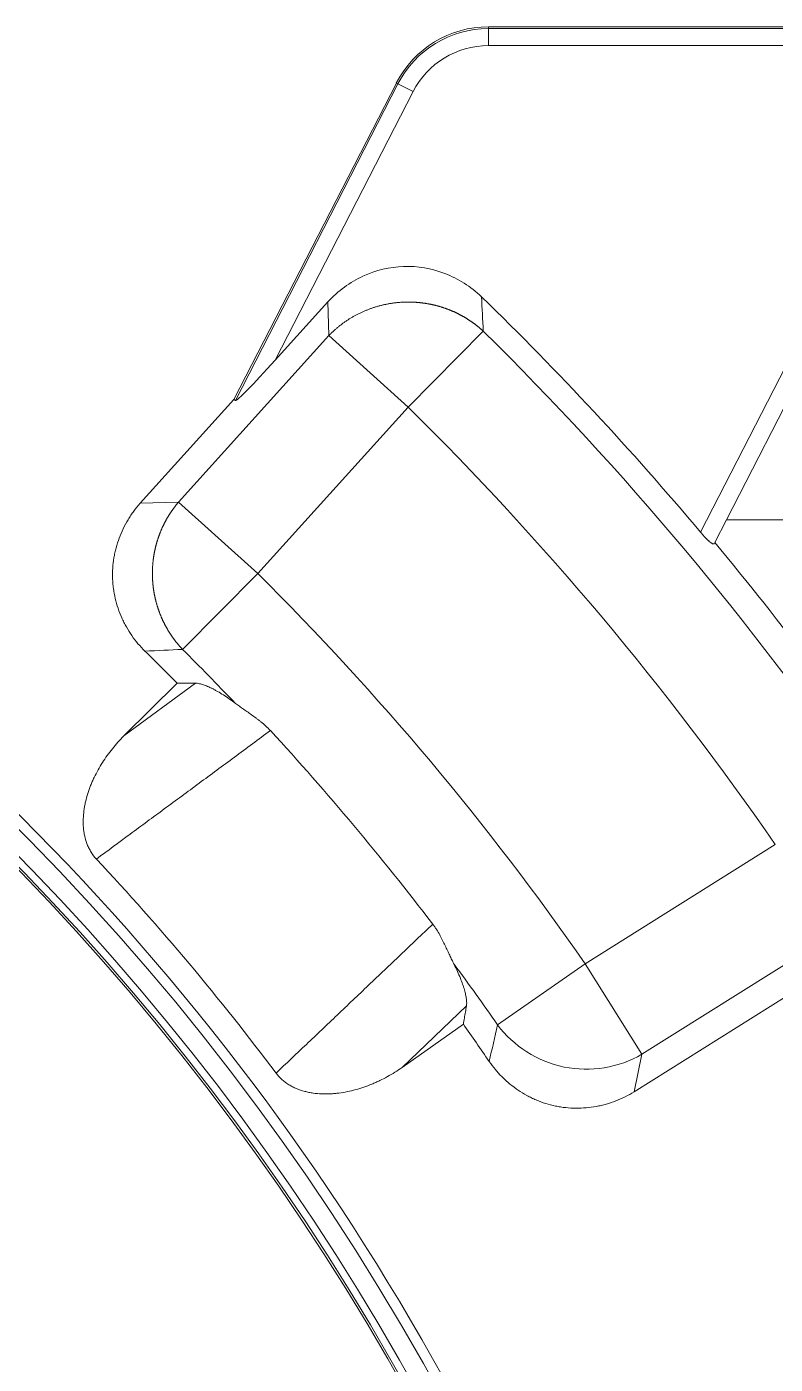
# Model space of a CAD drawing. Header units: millimetres. Extents: x 559 to 1112, y 323 to 643.
# Drawn here: x 790.4 to 820.7, y 542.4 to 596.6 of the extents above; entities that cross this region are included whole.
import ezdxf

# ---------------------------------------------------------------- set-up
doc = ezdxf.new("R2010")
doc.units = ezdxf.units.MM
doc.layers.add('core', color=7, linetype='Continuous', lineweight=20)

msp = doc.modelspace()

# ---------------------------------------------------------------- linework, layer by layer
at = {"layer": 'core', "lineweight": 13}
for p, q in [((809.113, 596.556), (809.113, 596.63)), ((879.145, 596.63), (809.113, 596.63)), ((809.113, 595.867), (809.113, 596.556)), ((827.849, 596.556), (809.113, 596.556)), ((809.113, 595.867), (827.849, 595.867)), ((817.717, 576.124), (827.849, 595.867)), ((828.486, 595.573), (818.764, 576.63)), ((798.789, 581.511), (805.377, 594.348)), ((805.443, 594.314), (798.85, 581.469)), ((805.377, 594.348), (805.443, 594.314)), ((805.443, 594.314), (806.056, 593.999)), ((806.056, 593.999), (800.464, 583.104)), ((800.464, 583.104), (802.599, 585.468)), ((802.641, 584.103), (802.599, 585.468)), ((802.641, 584.103), (796.543, 577.35)), ((802.641, 584.103), (805.857, 581.199)), ((808.901, 584.283), (805.857, 581.199)), ((794.989, 577.305), (798.789, 581.511)), ((798.85, 581.469), (798.789, 581.511)), ((805.857, 581.199), (799.759, 574.446)), ((794.989, 577.305), (796.543, 577.35)), ((799.759, 574.446), (796.543, 577.35)), ((818.764, 576.63), (818.292, 575.711)), ((818.764, 576.63), (879.145, 576.63)), ((799.759, 574.446), (796.704, 571.372)), ((794.323, 567.86), (796.485, 570.004)), ((794.323, 567.86), (797.235, 570)), ((813.038, 558.62), (820.747, 563.453)), ((824.634, 559.451), (815.025, 553.427)), ((815.34, 554.949), (823.045, 559.779)), ((813.038, 558.62), (809.481, 556.146)), ((815.34, 554.949), (813.038, 558.62)), ((808.222, 556.907), (805.608, 554.41)), ((808.095, 556.168), (805.608, 554.41)), ((815.34, 554.949), (815.025, 553.427))]:
    msp.add_line(p, q, dxfattribs=at)
for centre, radius, start, end in [((809.113, 592.43), 4.2, 90, 152.8319), ((809.113, 592.43), 4.126, 90, 152.8319), ((809.113, 592.43), 3.436, 90, 152.8319), ((719.145, 493.318), 100.6, 305.96599, 77.45703), ((719.145, 493.318), 100.175, 305.97379, 77.45703), ((719.145, 493.318), 99.403, 314.29502, 77.77562), ((719.145, 493.318), 99.011, 314.62948, 77.83606), ((719.145, 493.318), 99.101, 314.55525, 77.77562), ((719.123, 493.3), 128.766, 40.03193, 45.8372), ((719.123, 493.3), 127.82, 34.61792, 45.38208), ((719.123, 493.3), 123.487, 34.61792, 45.38208), ((719.123, 493.3), 128.942, 34.07873, 39.72711), ((719.123, 493.3), 114.397, 34.81924, 45.18076), ((719.123, 493.3), 110.064, 43.6263, 45.18076), ((719.123, 493.3), 108.942, 44.75517, 45.72179), ((719.123, 493.3), 110.345, 37.33881, 42.66119), ((719.144, 493.318), 101.6, 36.80092, 43.19908), ((719.145, 487.282), 85.99, 12.44405, 56.71631), ((719.145, 487.282), 84.657, 13.18186, 57.19161), ((719.123, 493.3), 110.064, 34.81924, 36.39063), ((719.123, 493.3), 108.942, 34.27821, 35.24483)]:
    msp.add_arc(centre, radius, start, end, dxfattribs=at)
msp.add_ellipse((800.683, 583.53), major_axis=(1.833, 2.061), ratio=0.044109, start_param=3.14703, end_param=4.543293, dxfattribs=at)
for points in [[(808.834, 585.672), (808.392, 586.093), (807.376, 586.729), (805.669, 587.022), (803.985, 586.618), (803.013, 585.917), (802.599, 585.468)], [(808.834, 585.672), (808.857, 585.21), (808.879, 584.747), (808.901, 584.283)], [(818.292, 575.711), (818.283, 575.694), (818.274, 575.677), (818.266, 575.66)], [(796.704, 571.372), (796.195, 571.351), (795.687, 571.327), (795.18, 571.298)], [(796.485, 570.004), (796.569, 570.004), (796.736, 570.003), (796.986, 570.001), (797.152, 570), (797.235, 570)], [(798.639, 508.494), (798.229, 510.027), (797.322, 513.07), (795.7, 517.548), (793.821, 521.925), (791.693, 526.187), (789.321, 530.317), (786.715, 534.304), (783.882, 538.133), (780.832, 541.792), (777.576, 545.269), (774.125, 548.551), (770.489, 551.629), (766.682, 554.49), (762.715, 557.127), (758.602, 559.53), (754.358, 561.691), (751.449, 562.966), (749.978, 563.561)], [(808.222, 556.907), (808.208, 556.825), (808.18, 556.661), (808.138, 556.414), (808.109, 556.25), (808.095, 556.168)], [(809.143, 554.658), (809.259, 555.152), (809.372, 555.648), (809.481, 556.146)]]:
    msp.add_open_spline(points, degree=3, dxfattribs=at)
for points, knots in [([(808.901, 584.283), (808.893, 584.29), (808.877, 584.305), (808.853, 584.326), (808.829, 584.348), (808.805, 584.369), (808.781, 584.39), (808.757, 584.41), (808.732, 584.431), (808.708, 584.451), (808.683, 584.472), (808.658, 584.492), (808.633, 584.511), (808.608, 584.531), (808.583, 584.55), (808.557, 584.57), (808.532, 584.589), (808.506, 584.607), (808.481, 584.626), (808.455, 584.644), (808.429, 584.663), (808.403, 584.681), (808.376, 584.698), (808.35, 584.716), (808.324, 584.734), (808.297, 584.751), (808.27, 584.768), (808.244, 584.785), (808.217, 584.801), (808.19, 584.818), (808.163, 584.834), (808.135, 584.85), (808.108, 584.866), (808.081, 584.881), (808.053, 584.897), (808.026, 584.912), (807.998, 584.927), (807.97, 584.942), (807.942, 584.956), (807.914, 584.971), (807.886, 584.985), (807.858, 584.999), (807.83, 585.013), (807.802, 585.026), (807.773, 585.04), (807.745, 585.053), (807.717, 585.066), (807.688, 585.079), (807.659, 585.091), (807.631, 585.104), (807.602, 585.116), (807.573, 585.128), (807.544, 585.139), (807.515, 585.151), (807.486, 585.162), (807.457, 585.173), (807.427, 585.184), (807.398, 585.195), (807.369, 585.205), (807.339, 585.216), (807.31, 585.226), (807.28, 585.236), (807.251, 585.245), (807.221, 585.255), (807.192, 585.264), (807.162, 585.273), (807.132, 585.282), (807.102, 585.29), (807.072, 585.299), (807.043, 585.307), (807.013, 585.315), (806.983, 585.322), (806.953, 585.33), (806.923, 585.337), (806.893, 585.344), (806.862, 585.351), (806.832, 585.358), (806.802, 585.365), (806.772, 585.371), (806.742, 585.377), (806.711, 585.383), (806.681, 585.388), (806.651, 585.394), (806.62, 585.399), (806.59, 585.404), (806.559, 585.409), (806.529, 585.414), (806.499, 585.418), (806.468, 585.422), (806.438, 585.426), (806.407, 585.43), (806.377, 585.434), (806.346, 585.437), (806.316, 585.44), (806.285, 585.443), (806.254, 585.446), (806.224, 585.448), (806.193, 585.451), (806.163, 585.453), (806.132, 585.455), (806.102, 585.456), (806.071, 585.458), (806.04, 585.459), (806.01, 585.46), (805.979, 585.461), (805.949, 585.462), (805.918, 585.462), (805.888, 585.463), (805.847, 585.463), (805.796, 585.462), (805.736, 585.461), (805.675, 585.459), (805.615, 585.456), (805.554, 585.452), (805.493, 585.447), (805.433, 585.442), (805.372, 585.436), (805.312, 585.429), (805.251, 585.421), (805.191, 585.412), (805.131, 585.403), (805.071, 585.393), (805.011, 585.382), (804.951, 585.37), (804.891, 585.357), (804.831, 585.343), (804.772, 585.329), (804.712, 585.314), (804.653, 585.298), (804.594, 585.281), (804.535, 585.263), (804.477, 585.245), (804.418, 585.226), (804.36, 585.206), (804.302, 585.185), (804.244, 585.163), (804.187, 585.14), (804.13, 585.117), (804.073, 585.093), (804.016, 585.068), (803.96, 585.042), (803.904, 585.016), (803.848, 584.989), (803.793, 584.961), (803.738, 584.932), (803.684, 584.902), (803.629, 584.871), (803.576, 584.84), (803.522, 584.808), (803.469, 584.775), (803.416, 584.742), (803.364, 584.708), (803.312, 584.672), (803.261, 584.637), (803.21, 584.6), (803.16, 584.563), (803.11, 584.524), (803.061, 584.486), (803.012, 584.446), (802.964, 584.406), (802.916, 584.365), (802.869, 584.323), (802.822, 584.28), (802.776, 584.237), (802.73, 584.193), (802.685, 584.149), (802.656, 584.118), (802.641, 584.103)], [0, 0, 0, 0, 0.004676, 0.009347, 0.014015, 0.018679, 0.02334, 0.027996, 0.032649, 0.037298, 0.041944, 0.046586, 0.051224, 0.055858, 0.060489, 0.065116, 0.06974, 0.07436, 0.078976, 0.083589, 0.088198, 0.092804, 0.097406, 0.102005, 0.1066, 0.111192, 0.11578, 0.120365, 0.124947, 0.129525, 0.134099, 0.138671, 0.143239, 0.147804, 0.152365, 0.156923, 0.161478, 0.16603, 0.170579, 0.175124, 0.179666, 0.184205, 0.188741, 0.193274, 0.197804, 0.202331, 0.206854, 0.211375, 0.215893, 0.220407, 0.224919, 0.229428, 0.233934, 0.238437, 0.242937, 0.247435, 0.251929, 0.256421, 0.26091, 0.265396, 0.26988, 0.274361, 0.278839, 0.283315, 0.287788, 0.292258, 0.296726, 0.301191, 0.305654, 0.310114, 0.314572, 0.319028, 0.323481, 0.327931, 0.332379, 0.336825, 0.341269, 0.34571, 0.350149, 0.354586, 0.359021, 0.363453, 0.367883, 0.372311, 0.376737, 0.381161, 0.385583, 0.390003, 0.394421, 0.398837, 0.403251, 0.407663, 0.412073, 0.416481, 0.420887, 0.425292, 0.429695, 0.434096, 0.438495, 0.442893, 0.447289, 0.451683, 0.456076, 0.460467, 0.464856, 0.469244, 0.473631, 0.478016, 0.482399, 0.4911, 0.499806, 0.508515, 0.517229, 0.525948, 0.534672, 0.543401, 0.552135, 0.560874, 0.56962, 0.578371, 0.587129, 0.595893, 0.604664, 0.613441, 0.622226, 0.631017, 0.639817, 0.648623, 0.657438, 0.66626, 0.675091, 0.68393, 0.692778, 0.701635, 0.710501, 0.719375, 0.72826, 0.737153, 0.746057, 0.75497, 0.763894, 0.772828, 0.781772, 0.790727, 0.799693, 0.80867, 0.817658, 0.826658, 0.835668, 0.844691, 0.853725, 0.862772, 0.87183, 0.880901, 0.889984, 0.89908, 0.908188, 0.917309, 0.926444, 0.935591, 0.944752, 0.953926, 0.963113, 0.972314, 0.981529, 0.990757, 1, 1, 1, 1]), ([(795.18, 571.298), (795.08, 571.396), (794.986, 571.497), (794.808, 571.709), (794.641, 571.927), (794.494, 572.161), (794.392, 572.342), (794.36, 572.404), (794.313, 572.497), (794.297, 572.528), (794.267, 572.591), (794.253, 572.623), (794.182, 572.781), (794.082, 573.039), (794.006, 573.303), (793.943, 573.572), (793.918, 573.708), (793.895, 573.881), (793.89, 573.915), (793.883, 573.985), (793.873, 574.089), (793.867, 574.192), (793.86, 574.399), (793.863, 574.537), (793.882, 574.811), (793.898, 574.948), (793.932, 575.153), (793.945, 575.221), (793.967, 575.323), (793.975, 575.357), (793.991, 575.425), (794, 575.458), (794.045, 575.626), (794.087, 575.758), (794.183, 576.017), (794.236, 576.144), (794.356, 576.393), (794.422, 576.515), (794.511, 576.664), (794.53, 576.694), (794.567, 576.753), (794.624, 576.84), (794.684, 576.925), (794.808, 577.093), (794.896, 577.201), (794.989, 577.305)], [0, 0, 0, 0, 0.0625, 0.0625, 0.125, 0.1875, 0.1875, 0.21875, 0.21875, 0.234375, 0.234375, 0.25, 0.25, 0.3125, 0.375, 0.375, 0.4375, 0.4375, 0.453125, 0.453125, 0.46875, 0.5, 0.5, 0.5625, 0.5625, 0.625, 0.625, 0.65625, 0.65625, 0.671875, 0.671875, 0.6875, 0.6875, 0.75, 0.75, 0.8125, 0.8125, 0.875, 0.875, 0.890625, 0.890625, 0.90625, 0.9375, 0.9375, 1, 1, 1, 1]), ([(796.543, 577.35), (796.536, 577.342), (796.521, 577.325), (796.5, 577.3), (796.479, 577.274), (796.459, 577.249), (796.438, 577.223), (796.418, 577.197), (796.398, 577.171), (796.378, 577.145), (796.358, 577.118), (796.338, 577.092), (796.319, 577.065), (796.3, 577.038), (796.281, 577.011), (796.262, 576.984), (796.244, 576.957), (796.226, 576.93), (796.207, 576.902), (796.19, 576.875), (796.172, 576.847), (796.154, 576.819), (796.137, 576.791), (796.12, 576.763), (796.103, 576.735), (796.087, 576.706), (796.07, 576.678), (796.054, 576.649), (796.038, 576.621), (796.022, 576.592), (796.007, 576.563), (795.992, 576.534), (795.976, 576.505), (795.962, 576.476), (795.947, 576.446), (795.932, 576.417), (795.918, 576.387), (795.904, 576.358), (795.89, 576.328), (795.877, 576.298), (795.864, 576.268), (795.85, 576.238), (795.837, 576.208), (795.825, 576.178), (795.812, 576.148), (795.8, 576.117), (795.788, 576.087), (795.776, 576.056), (795.765, 576.026), (795.753, 575.995), (795.742, 575.964), (795.731, 575.933), (795.721, 575.902), (795.71, 575.871), (795.7, 575.84), (795.69, 575.809), (795.68, 575.778), (795.671, 575.747), (795.662, 575.716), (795.653, 575.684), (795.644, 575.653), (795.635, 575.621), (795.627, 575.59), (795.619, 575.558), (795.611, 575.526), (795.603, 575.495), (795.596, 575.463), (795.589, 575.431), (795.582, 575.399), (795.575, 575.367), (795.568, 575.335), (795.562, 575.303), (795.556, 575.271), (795.55, 575.239), (795.545, 575.207), (795.539, 575.175), (795.534, 575.143), (795.529, 575.11), (795.525, 575.078), (795.52, 575.046), (795.516, 575.013), (795.512, 574.981), (795.508, 574.949), (795.505, 574.916), (795.502, 574.884), (795.499, 574.851), (795.496, 574.819), (795.493, 574.786), (795.491, 574.754), (795.489, 574.721), (795.487, 574.689), (795.486, 574.656), (795.484, 574.624), (795.483, 574.591), (795.482, 574.559), (795.482, 574.526), (795.481, 574.494), (795.481, 574.461), (795.481, 574.428), (795.481, 574.396), (795.482, 574.363), (795.483, 574.331), (795.484, 574.298), (795.485, 574.266), (795.486, 574.233), (795.488, 574.2), (795.49, 574.168), (795.492, 574.135), (795.495, 574.103), (795.497, 574.07), (795.5, 574.038), (795.503, 574.006), (795.507, 573.973), (795.51, 573.941), (795.514, 573.908), (795.518, 573.876), (795.522, 573.844), (795.527, 573.812), (795.532, 573.779), (795.537, 573.747), (795.542, 573.715), (795.547, 573.683), (795.553, 573.651), (795.559, 573.619), (795.565, 573.587), (795.571, 573.555), (795.578, 573.523), (795.585, 573.491), (795.592, 573.459), (795.599, 573.427), (795.607, 573.395), (795.614, 573.364), (795.622, 573.332), (795.631, 573.301), (795.639, 573.269), (795.648, 573.238), (795.657, 573.206), (795.666, 573.175), (795.675, 573.144), (795.685, 573.112), (795.695, 573.081), (795.705, 573.05), (795.715, 573.019), (795.725, 572.988), (795.736, 572.957), (795.747, 572.927), (795.758, 572.896), (795.77, 572.865), (795.781, 572.835), (795.793, 572.804), (795.805, 572.774), (795.818, 572.744), (795.83, 572.713), (795.843, 572.683), (795.856, 572.653), (795.869, 572.623), (795.882, 572.594), (795.896, 572.564), (795.91, 572.534), (795.924, 572.505), (795.938, 572.475), (795.953, 572.446), (795.968, 572.417), (795.982, 572.387), (795.998, 572.358), (796.013, 572.329), (796.029, 572.301), (796.044, 572.272), (796.06, 572.243), (796.077, 572.215), (796.093, 572.186), (796.11, 572.158), (796.127, 572.13), (796.144, 572.102), (796.161, 572.074), (796.178, 572.046), (796.196, 572.019), (796.214, 571.991), (796.232, 571.964), (796.251, 571.936), (796.269, 571.909), (796.288, 571.882), (796.307, 571.855), (796.326, 571.829), (796.345, 571.802), (796.365, 571.776), (796.385, 571.749), (796.404, 571.723), (796.425, 571.697), (796.445, 571.671), (796.466, 571.645), (796.486, 571.62), (796.507, 571.594), (796.528, 571.569), (796.55, 571.544), (796.571, 571.519), (796.593, 571.494), (796.615, 571.469), (796.637, 571.445), (796.659, 571.421), (796.682, 571.396), (796.697, 571.38), (796.704, 571.372)], [0, 0, 0, 0, 0.005086, 0.010169, 0.015251, 0.020329, 0.025406, 0.03048, 0.035551, 0.04062, 0.045687, 0.050752, 0.055815, 0.060875, 0.065933, 0.070988, 0.076042, 0.081093, 0.086143, 0.09119, 0.096235, 0.101277, 0.106318, 0.111357, 0.116394, 0.121428, 0.126461, 0.131492, 0.13652, 0.141547, 0.146572, 0.151595, 0.156616, 0.161636, 0.166653, 0.171669, 0.176683, 0.181695, 0.186705, 0.191714, 0.196721, 0.201727, 0.20673, 0.211733, 0.216733, 0.221732, 0.22673, 0.231726, 0.23672, 0.241713, 0.246705, 0.251695, 0.256684, 0.261672, 0.266658, 0.271643, 0.276626, 0.281608, 0.286589, 0.291569, 0.296548, 0.301526, 0.306502, 0.311477, 0.316452, 0.321425, 0.326397, 0.331368, 0.336339, 0.341308, 0.346276, 0.351244, 0.35621, 0.361176, 0.366141, 0.371106, 0.376069, 0.381032, 0.385994, 0.390956, 0.395917, 0.400877, 0.405837, 0.410796, 0.415754, 0.420713, 0.42567, 0.430628, 0.435584, 0.440541, 0.445497, 0.450453, 0.455408, 0.460364, 0.465319, 0.470274, 0.475228, 0.480183, 0.485137, 0.490092, 0.495046, 0.5, 0.504955, 0.509909, 0.514863, 0.519818, 0.524772, 0.529727, 0.534682, 0.539637, 0.544592, 0.549548, 0.554503, 0.55946, 0.564416, 0.569373, 0.57433, 0.579288, 0.584246, 0.589205, 0.594164, 0.599124, 0.604084, 0.609045, 0.614006, 0.618968, 0.623931, 0.628895, 0.633859, 0.638824, 0.64379, 0.648757, 0.653724, 0.658693, 0.663662, 0.668632, 0.673603, 0.678576, 0.683549, 0.688523, 0.693498, 0.698475, 0.703452, 0.708431, 0.713411, 0.718392, 0.723374, 0.728358, 0.733343, 0.738329, 0.743316, 0.748305, 0.753295, 0.758287, 0.76328, 0.768275, 0.773271, 0.778268, 0.783267, 0.788268, 0.79327, 0.798274, 0.803279, 0.808286, 0.813295, 0.818305, 0.823318, 0.828332, 0.833347, 0.838365, 0.843384, 0.848405, 0.853428, 0.858453, 0.86348, 0.868509, 0.873539, 0.878572, 0.883607, 0.888643, 0.893682, 0.898723, 0.903766, 0.908811, 0.913858, 0.918907, 0.923958, 0.929012, 0.934067, 0.939125, 0.944186, 0.949248, 0.954313, 0.95938, 0.964449, 0.969521, 0.974595, 0.979671, 0.98475, 0.989831, 0.994914, 1, 1, 1, 1]), ([(817.717, 576.124), (817.748, 576.088), (817.778, 576.052), (817.824, 576.001), (817.84, 575.984), (817.863, 575.959), (817.87, 575.951), (817.886, 575.934), (817.894, 575.926), (817.932, 575.886), (817.961, 575.856), (818.004, 575.815), (818.019, 575.801), (818.039, 575.782), (818.046, 575.776), (818.06, 575.764), (818.066, 575.758), (818.099, 575.73), (818.123, 575.711), (818.15, 575.692), (818.156, 575.688), (818.166, 575.681), (818.171, 575.678), (818.186, 575.669), (818.204, 575.659), (818.219, 575.653), (818.229, 575.65), (818.232, 575.649), (818.238, 575.648), (818.241, 575.648), (818.254, 575.648), (818.262, 575.652), (818.266, 575.66)], [0, 0, 0, 0, 0.125, 0.125, 0.1875, 0.1875, 0.21875, 0.21875, 0.25, 0.25, 0.375, 0.375, 0.4375, 0.4375, 0.46875, 0.46875, 0.5, 0.5, 0.625, 0.625, 0.65625, 0.65625, 0.6875, 0.6875, 0.75, 0.8125, 0.8125, 0.84375, 0.84375, 0.875, 0.875, 1, 1, 1, 1]), ([(798.812, 569.212), (798.719, 569.281), (798.63, 569.344), (798.46, 569.46), (798.378, 569.513), (798.22, 569.611), (798.145, 569.656), (798.054, 569.706), (798.036, 569.716), (798, 569.736), (797.948, 569.763), (797.897, 569.789), (797.798, 569.837), (797.736, 569.865), (797.618, 569.913), (797.562, 569.933), (797.458, 569.965), (797.359, 569.99), (797.274, 569.999), (797.235, 570)], [0, 0, 0, 0, 0.125, 0.125, 0.25, 0.25, 0.375, 0.375, 0.40625, 0.40625, 0.4375, 0.5, 0.5, 0.625, 0.625, 0.75, 0.75, 0.875, 1, 1, 1, 1]), ([(800.268, 568.077), (800.207, 568.143), (800.143, 568.206), (800.015, 568.323), (799.95, 568.379), (799.868, 568.446), (799.851, 568.459), (799.819, 568.485), (799.77, 568.524), (799.721, 568.56), (799.625, 568.632), (799.562, 568.678), (799.437, 568.766), (799.376, 568.809), (799.256, 568.893), (799.197, 568.934), (799.082, 569.015), (799.026, 569.055), (798.916, 569.134), (798.863, 569.173), (798.812, 569.212)], [0, 0, 0, 0, 0.125, 0.125, 0.25, 0.25, 0.28125, 0.28125, 0.3125, 0.375, 0.375, 0.5, 0.5, 0.625, 0.625, 0.75, 0.75, 0.875, 0.875, 1, 1, 1, 1]), ([(800.268, 568.077), (799.782, 567.718), (798.818, 567.007), (797.383, 565.948), (795.971, 564.906), (794.582, 563.881), (793.664, 563.203), (793.208, 562.867)], [0, 0, 0, 0, 0.206554, 0.409831, 0.609831, 0.806554, 1, 1, 1, 1]), ([(794.323, 567.86), (794.157, 567.695), (794.002, 567.522), (793.712, 567.162), (793.577, 566.975), (793.392, 566.683), (793.332, 566.584), (793.22, 566.381), (793.166, 566.277), (793.104, 566.145), (793.091, 566.119), (793.067, 566.065), (793.031, 565.985), (792.998, 565.905), (792.934, 565.742), (792.895, 565.633), (792.825, 565.411), (792.795, 565.299), (792.756, 565.129), (792.744, 565.072), (792.728, 564.986), (792.723, 564.957), (792.714, 564.899), (792.71, 564.87), (792.69, 564.725), (792.68, 564.608), (792.672, 564.376), (792.674, 564.259), (792.689, 564.085), (792.695, 564.027), (792.708, 563.94), (792.713, 563.911), (792.724, 563.853), (792.73, 563.824), (792.762, 563.681), (792.795, 563.57), (792.86, 563.407), (792.883, 563.354), (792.923, 563.275), (792.937, 563.249), (792.965, 563.197), (792.98, 563.172), (793.057, 563.047), (793.128, 562.953), (793.208, 562.867)], [0, 0, 0, 0, 0.125, 0.125, 0.25, 0.25, 0.3125, 0.3125, 0.375, 0.375, 0.390625, 0.390625, 0.40625, 0.4375, 0.4375, 0.5, 0.5, 0.5625, 0.5625, 0.59375, 0.59375, 0.609375, 0.609375, 0.625, 0.625, 0.6875, 0.6875, 0.75, 0.75, 0.78125, 0.78125, 0.796875, 0.796875, 0.8125, 0.8125, 0.875, 0.875, 0.90625, 0.90625, 0.921875, 0.921875, 0.9375, 0.9375, 1, 1, 1, 1]), ([(800.497, 554.18), (800.907, 554.57), (801.734, 555.357), (802.985, 556.546), (804.257, 557.756), (805.549, 558.985), (806.417, 559.811), (806.855, 560.228)], [0, 0, 0, 0, 0.193446, 0.390169, 0.590169, 0.793446, 1, 1, 1, 1]), ([(807.715, 558.605), (807.686, 558.662), (807.657, 558.721), (807.599, 558.841), (807.57, 558.902), (807.511, 559.028), (807.481, 559.092), (807.42, 559.223), (807.389, 559.29), (807.324, 559.426), (807.29, 559.496), (807.236, 559.603), (807.218, 559.639), (807.189, 559.694), (807.179, 559.713), (807.159, 559.749), (807.149, 559.768), (807.098, 559.86), (807.054, 559.934), (806.984, 560.045), (806.959, 560.081), (806.921, 560.137), (806.908, 560.155), (806.882, 560.192), (806.868, 560.21), (806.855, 560.228)], [0, 0, 0, 0, 0.125, 0.125, 0.25, 0.25, 0.375, 0.375, 0.5, 0.5, 0.625, 0.625, 0.6875, 0.6875, 0.71875, 0.71875, 0.75, 0.75, 0.875, 0.875, 0.9375, 0.9375, 0.96875, 0.96875, 1, 1, 1, 1]), ([(808.222, 556.907), (808.228, 556.946), (808.233, 557.032), (808.226, 557.133), (808.212, 557.242), (808.202, 557.301), (808.175, 557.426), (808.158, 557.492), (808.128, 557.598), (808.111, 557.653), (808.093, 557.71), (808.08, 557.748), (808.073, 557.768), (808.039, 557.867), (808.008, 557.949), (807.938, 558.122), (807.9, 558.213), (807.814, 558.402), (807.767, 558.501), (807.715, 558.605)], [0, 0, 0, 0, 0.125, 0.25, 0.25, 0.375, 0.375, 0.5, 0.5, 0.5625, 0.59375, 0.59375, 0.625, 0.625, 0.75, 0.75, 0.875, 0.875, 1, 1, 1, 1]), ([(815.34, 554.949), (815.34, 554.949), (814.407, 554.402), (812.099, 554.023), (810.125, 555.277), (809.481, 556.146)], [0, 0, 0, 0, 0.000005, 0.500003, 1, 1, 1, 1]), ([(815.025, 553.427), (814.907, 553.353), (814.786, 553.285), (814.539, 553.162), (814.287, 553.051), (814.025, 552.964), (813.825, 552.907), (813.758, 552.89), (813.656, 552.866), (813.622, 552.859), (813.553, 552.845), (813.519, 552.838), (813.349, 552.807), (813.075, 552.77), (812.8, 552.759), (812.524, 552.76), (812.386, 552.768), (812.213, 552.786), (812.178, 552.79), (812.109, 552.799), (812.005, 552.814), (811.903, 552.833), (811.7, 552.875), (811.567, 552.91), (811.305, 552.993), (811.176, 553.041), (810.985, 553.122), (810.922, 553.151), (810.828, 553.197), (810.797, 553.212), (810.735, 553.244), (810.704, 553.261), (810.551, 553.344), (810.433, 553.416), (810.204, 553.57), (810.094, 553.652), (809.88, 553.827), (809.777, 553.92), (809.653, 554.042), (809.629, 554.067), (809.58, 554.117), (809.508, 554.193), (809.44, 554.271), (809.306, 554.431), (809.222, 554.542), (809.143, 554.658)], [0, 0, 0, 0, 0.0625, 0.0625, 0.125, 0.1875, 0.1875, 0.21875, 0.21875, 0.234375, 0.234375, 0.25, 0.25, 0.3125, 0.375, 0.375, 0.4375, 0.4375, 0.453125, 0.453125, 0.46875, 0.5, 0.5, 0.5625, 0.5625, 0.625, 0.625, 0.65625, 0.65625, 0.671875, 0.671875, 0.6875, 0.6875, 0.75, 0.75, 0.8125, 0.8125, 0.875, 0.875, 0.890625, 0.890625, 0.90625, 0.9375, 0.9375, 1, 1, 1, 1]), ([(800.497, 554.18), (800.569, 554.086), (800.648, 554.001), (800.821, 553.846), (800.914, 553.777), (801.039, 553.699), (801.065, 553.684), (801.116, 553.656), (801.194, 553.614), (801.273, 553.578), (801.434, 553.51), (801.545, 553.473), (801.687, 553.436), (801.716, 553.429), (801.773, 553.415), (801.859, 553.397), (801.945, 553.382), (802.117, 553.357), (802.233, 553.347), (802.465, 553.338), (802.581, 553.338), (802.727, 553.345), (802.756, 553.347), (802.815, 553.351), (802.844, 553.353), (802.931, 553.361), (802.989, 553.368), (803.162, 553.39), (803.277, 553.409), (803.504, 553.455), (803.616, 553.482), (803.95, 553.574), (804.17, 553.649), (804.44, 553.76), (804.493, 553.783), (804.6, 553.831), (804.759, 553.904), (804.914, 553.984), (805.219, 554.153), (805.417, 554.276), (805.608, 554.41)], [0, 0, 0, 0, 0.0625, 0.0625, 0.125, 0.125, 0.140625, 0.140625, 0.15625, 0.1875, 0.1875, 0.25, 0.25, 0.265625, 0.265625, 0.28125, 0.3125, 0.3125, 0.375, 0.375, 0.4375, 0.4375, 0.453125, 0.453125, 0.46875, 0.46875, 0.5, 0.5, 0.5625, 0.5625, 0.625, 0.625, 0.75, 0.75, 0.78125, 0.78125, 0.8125, 0.875, 0.875, 1, 1, 1, 1])]:
    msp.add_open_spline(points, degree=3, knots=knots, dxfattribs=at)

doc.saveas('drawing.dxf')
